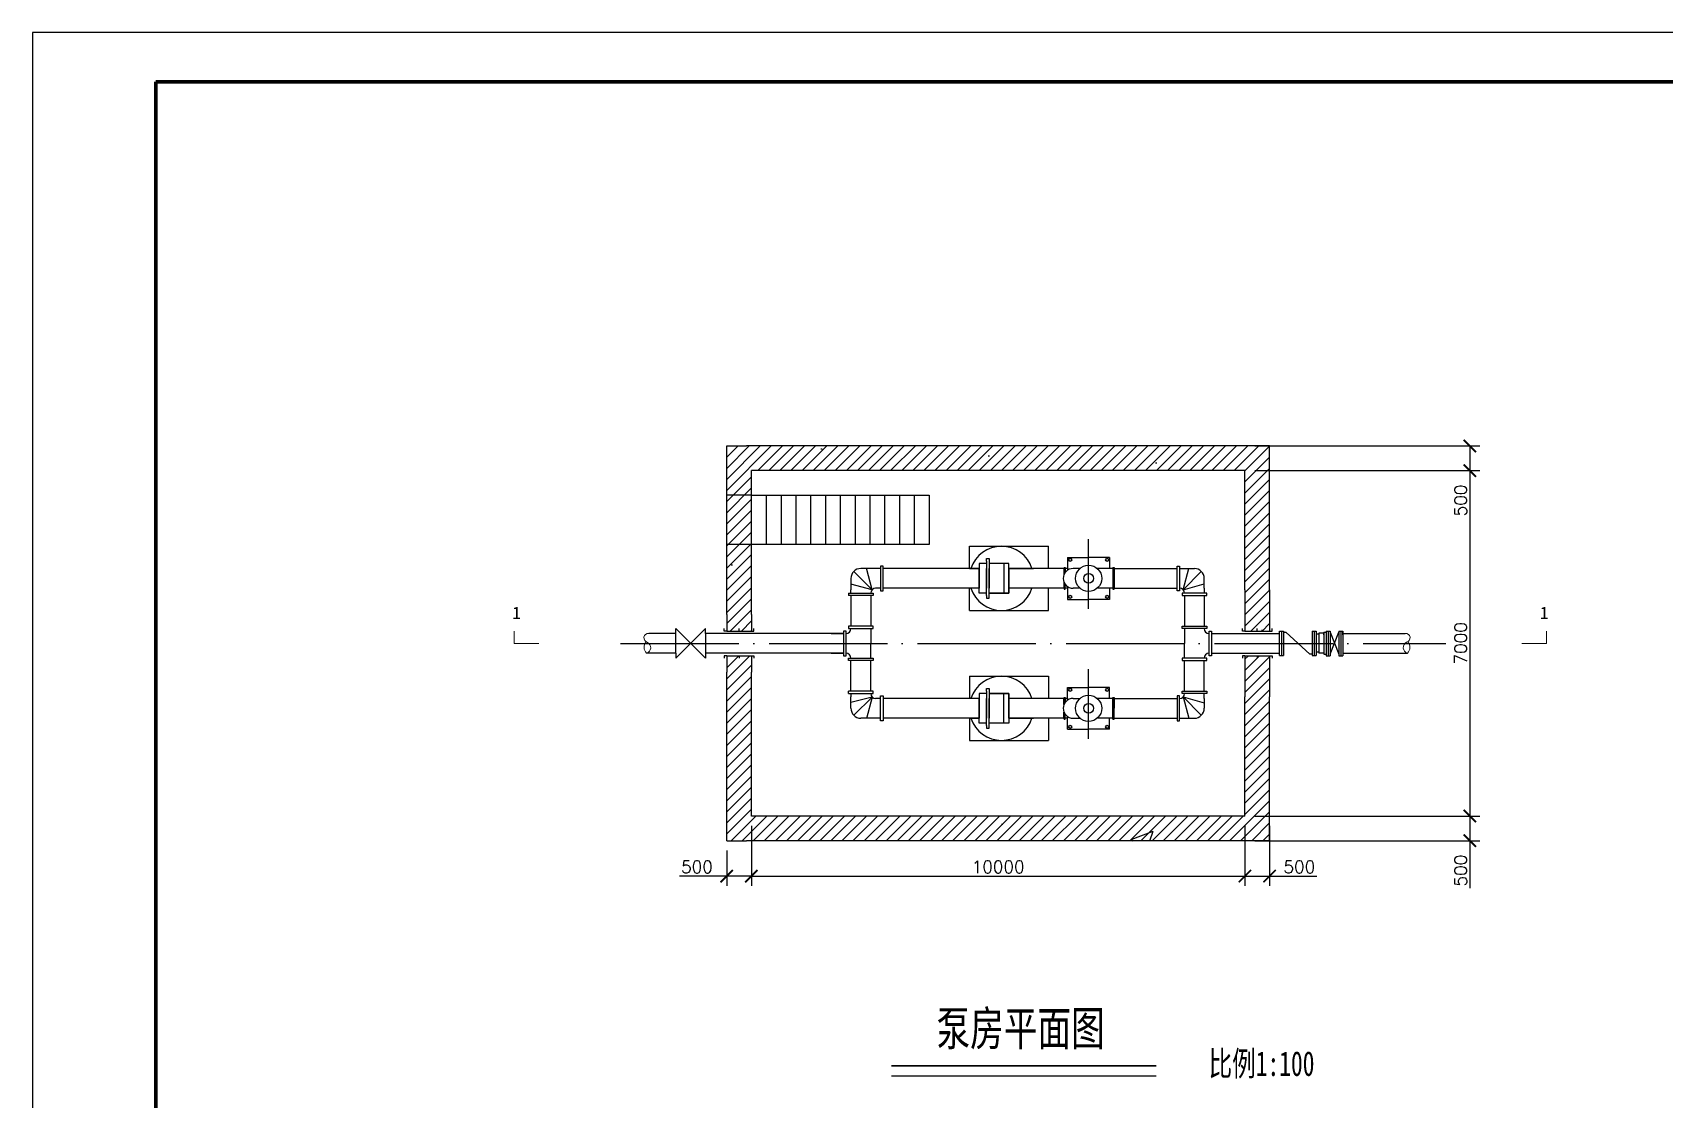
# Model space of a CAD drawing. Header units: millimetres. Extents: x 680 to 3830, y -1705 to 855.
# Drawn here: x 843.8 to 1174.5, y -122 to 94.2 of the extents above; entities that cross this region are included whole.
import ezdxf

# ---------------------------------------------------------------- set-up
doc = ezdxf.new("R2010")
doc.units = ezdxf.units.MM
doc.linetypes.add('ACAD_ISO04W100', pattern=[30, 24, -3, 0, -3])
doc.layers.add('法兰', color=7, linetype='Continuous', lineweight=50)
doc.styles.get("Standard").update_dxf_attribs({"font": 'txt', "bigfont": 'gbcbig.shx'})
doc.dimstyles.new('副本 ISO-25', dxfattribs={"dimtxt": 2.5, "dimasz": 2.5, "dimexe": 2, "dimexo": 2, "dimtad": 1, "dimlfac": 100, "dimtxsty": 'Standard', "dimblk": 'ARCHTICK', "dimcen": 2.5, "dimadec": 0, "dimazin": 0, "dimtfac": 1, "dimtmove": 0, "dimatfit": 3, "dimfxl": 1, "dimarcsym": 0})

# ---------------------------------------------------------------- blocks, each defined once
blk = doc.blocks.new('_ArchTick')
at = {"color": 0, "linetype": 'ByBlock', "const_width": 0.15}
blk.add_lwpolyline([(-0.5, -0.5), (0.5, 0.5)], dxfattribs=at)
blk = doc.blocks.new('*D10')
at = {"color": 0, "lineweight": -2, "transparency": 16777216}
for p, q in [((989.46, -66.59), (989.46, -78.76)), ((1089.46, -66.59), (1089.46, -78.76)), ((989.46, -76.76), (1089.46, -76.76))]:
    blk.add_line(p, q, dxfattribs=at)
at = {"layer": 'Defpoints', "color": 0, "transparency": 16777216}
for p in [(989.46, -64.59), (1089.46, -64.59), (1089.46, -76.76)]:
    blk.add_point(p, dxfattribs=at)
at = {"color": 0, "lineweight": -2, "transparency": 16777216, "xscale": 2.5, "yscale": 2.5, "zscale": 2.5, "rotation": 180}
blk.add_blockref('_ArchTick', (989.46, -76.76), dxfattribs=at)
at = {"color": 0, "lineweight": -2, "transparency": 16777216, "xscale": 2.5, "yscale": 2.5, "zscale": 2.5}
blk.add_blockref('_ArchTick', (1089.46, -76.76), dxfattribs=at)
at = {"color": 0, "transparency": 16777216, "insert": (1039.46, -74.88), "char_height": 2.5, "attachment_point": 5}
blk.add_mtext('10000', dxfattribs=at)
blk = doc.blocks.new('*D11')
at = {"color": 0, "lineweight": -2, "transparency": 16777216}
for p, q in [((1089.46, -66.59), (1089.46, -78.76)), ((1094.46, -66.59), (1094.46, -78.76)), ((1089.46, -76.76), (1094.46, -76.76)), ((1094.46, -76.76), (1104.05, -76.76))]:
    blk.add_line(p, q, dxfattribs=at)
at = {"layer": 'Defpoints', "color": 0, "transparency": 16777216}
for p in [(1089.46, -64.59), (1094.46, -64.59), (1094.46, -76.76)]:
    blk.add_point(p, dxfattribs=at)
at = {"color": 0, "lineweight": -2, "transparency": 16777216, "xscale": 2.5, "yscale": 2.5, "zscale": 2.5, "rotation": 180}
blk.add_blockref('_ArchTick', (1089.46, -76.76), dxfattribs=at)
at = {"color": 0, "lineweight": -2, "transparency": 16777216, "xscale": 2.5, "yscale": 2.5, "zscale": 2.5}
blk.add_blockref('_ArchTick', (1094.46, -76.76), dxfattribs=at)
at = {"color": 0, "transparency": 16777216, "insert": (1100.5, -74.88), "char_height": 2.5, "attachment_point": 5}
blk.add_mtext('500', dxfattribs=at)
blk = doc.blocks.new('*D12')
at = {"color": 0, "lineweight": -2, "transparency": 16777216}
for p, q in [((1091.46, 10.41), (1137.06, 10.41)), ((1135.06, 10.41), (1135.06, 5.41)), ((1091.46, 5.41), (1137.06, 5.41)), ((1135.06, 5.41), (1135.06, -4.18))]:
    blk.add_line(p, q, dxfattribs=at)
at = {"layer": 'Defpoints', "color": 0, "transparency": 16777216}
for p in [(1089.46, 10.41), (1089.46, 5.41), (1135.06, 5.41)]:
    blk.add_point(p, dxfattribs=at)
at = {"color": 0, "lineweight": -2, "transparency": 16777216, "xscale": 2.5, "yscale": 2.5, "zscale": 2.5}
for p, rotation in [((1135.06, 10.41), 90), ((1135.06, 5.41), 270)]:
    blk.add_blockref('_ArchTick', p, dxfattribs=dict(at, rotation=rotation))
at = {"color": 0, "transparency": 16777216, "insert": (1133.19, -0.64), "char_height": 2.5, "attachment_point": 5, "rotation": 90}
blk.add_mtext('500', dxfattribs=at)
blk = doc.blocks.new('*D9')
at = {"color": 0, "lineweight": -2, "transparency": 16777216}
for p, q in [((1091.46, -64.59), (1137.06, -64.59)), ((1135.06, -64.59), (1135.06, -69.59)), ((1091.46, -69.59), (1137.06, -69.59)), ((1135.06, -69.59), (1135.06, -79.18))]:
    blk.add_line(p, q, dxfattribs=at)
at = {"layer": 'Defpoints', "color": 0, "transparency": 16777216}
for p in [(1089.46, -64.59), (1089.46, -69.59), (1135.06, -69.59)]:
    blk.add_point(p, dxfattribs=at)
at = {"color": 0, "lineweight": -2, "transparency": 16777216, "xscale": 2.5, "yscale": 2.5, "zscale": 2.5}
for p, rotation in [((1135.06, -64.59), 90), ((1135.06, -69.59), 270)]:
    blk.add_blockref('_ArchTick', p, dxfattribs=dict(at, rotation=rotation))
at = {"color": 0, "transparency": 16777216, "insert": (1133.19, -75.64), "char_height": 2.5, "attachment_point": 5, "rotation": 90}
blk.add_mtext('500', dxfattribs=at)
blk = doc.blocks.new('*D13')
at = {"color": 0, "lineweight": -2, "transparency": 16777216}
for p, q in [((1096.46, 5.41), (1137.06, 5.41)), ((1135.06, 5.41), (1135.06, -64.59)), ((1096.46, -64.59), (1137.06, -64.59))]:
    blk.add_line(p, q, dxfattribs=at)
at = {"layer": 'Defpoints', "color": 0, "transparency": 16777216}
for p in [(1094.46, 5.41), (1094.46, -64.59), (1135.06, -64.59)]:
    blk.add_point(p, dxfattribs=at)
at = {"color": 0, "lineweight": -2, "transparency": 16777216, "xscale": 2.5, "yscale": 2.5, "zscale": 2.5}
for p, rotation in [((1135.06, 5.41), 90), ((1135.06, -64.59), 270)]:
    blk.add_blockref('_ArchTick', p, dxfattribs=dict(at, rotation=rotation))
at = {"color": 0, "transparency": 16777216, "insert": (1133.19, -29.59), "char_height": 2.5, "attachment_point": 5, "rotation": 90}
blk.add_mtext('7000', dxfattribs=at)
blk = doc.blocks.new('*D14')
at = {"color": 0, "lineweight": -2, "transparency": 16777216}
for p, q in [((984.46, -71.59), (984.46, -78.76)), ((989.46, -71.59), (989.46, -78.76)), ((984.46, -76.76), (974.88, -76.76)), ((989.46, -76.76), (984.46, -76.76))]:
    blk.add_line(p, q, dxfattribs=at)
at = {"layer": 'Defpoints', "color": 0, "transparency": 16777216}
for p in [(984.46, -69.59), (989.46, -69.59), (984.46, -76.76)]:
    blk.add_point(p, dxfattribs=at)
at = {"color": 0, "lineweight": -2, "transparency": 16777216, "xscale": 2.5, "yscale": 2.5, "zscale": 2.5, "rotation": 180}
blk.add_blockref('_ArchTick', (984.46, -76.76), dxfattribs=at)
at = {"color": 0, "lineweight": -2, "transparency": 16777216, "xscale": 2.5, "yscale": 2.5, "zscale": 2.5}
blk.add_blockref('_ArchTick', (989.46, -76.76), dxfattribs=at)
at = {"color": 0, "transparency": 16777216, "insert": (978.42, -74.88), "char_height": 2.5, "attachment_point": 5}
blk.add_mtext('500', dxfattribs=at)

msp = doc.modelspace()

# ---------------------------------------------------------------- hatches: boundary and pattern name
h = msp.add_hatch()
h.set_pattern_fill('ANSI31', color=256, scale=0.5, style=0)
h.set_pattern_definition([(45, (-1242.4162, 401.2219), (-1.122532, 1.122532), [])])
h.paths.add_polyline_path([(989.46173, -35.42769), (989.46173, -32.09436), (984.46173, -32.09436), (984.46173, -35.42769), (984.46173, -69.59436), (988.46173, -69.59436), (1094.46173, -69.59436), (1094.46173, -40.42769), (1094.46173, -32.09436), (1089.46173, -32.09436), (1089.46173, -40.42769), (1089.46173, -64.59436), (989.46173, -64.59436)])
h.paths.add_polyline_path([(989.46173, -9.59436), (984.46173, -9.59436), (984.46173, -23.76102), (984.46173, -27.09436), (989.46173, -27.09436), (989.46173, -23.76102)])
h.paths.add_polyline_path([(1094.46173, 10.40564), (988.46173, 10.40564), (984.46173, 10.40564), (984.46173, 0.40564), (989.46173, 0.40564), (989.46173, 5.40564), (1089.46173, 5.40564), (1089.46173, -18.76102), (1089.46173, -27.09436), (1094.46173, -27.09436), (1094.46173, -18.76102)])
h.paths.add_polyline_path([(989.46173, 0.40564), (984.46173, 0.40564), (984.46173, -3.59436), (984.46173, -9.59436), (989.46173, -9.59436)], flags=17)
h.paths.add_polyline_path([(989.46173, -180.49212), (984.46173, -180.49212), (984.46173, -200.3213), (984.46173, -205.31023), (989.46173, -205.31023), (989.46173, -200.3213)])
h.paths.add_polyline_path([(989.46173, -159.24023), (1061.26649, -159.24023), (1064.03783, -154.24023), (984.46173, -154.24023), (984.46173, -170.49212), (989.46173, -170.49212)])
h.paths.add_polyline_path([(1094.46173, -154.24023), (1064.03783, -154.24023), (1061.26649, -159.24023), (1089.46173, -159.24023), (1094.46173, -159.24023), (1094.46173, -158.3413)])
h.paths.add_polyline_path([(1094.46173, -170.68881), (1089.46173, -170.68881), (1089.46173, -180.49212), (1094.46173, -180.49212)])
h.paths.add_polyline_path([(1094.46173, -159.24023), (1089.46173, -159.24023), (1089.46173, -165.68881), (1094.46173, -165.68881)])
h.paths.add_polyline_path([(1094.46173, -180.49212), (1089.46173, -180.49212), (1089.46173, -207.81023), (1094.46173, -207.81023)])
h.paths.add_polyline_path([(1094.46173, -214.24023), (1089.46173, -214.24023), (1032.63409, -214.24023), (1031.63409, -214.24023), (989.46173, -214.24023), (989.46173, -210.31023), (984.46173, -210.31023), (984.46173, -214.24023), (984.46173, -219.24023), (1089.46173, -219.24023), (1094.46173, -219.24023)])
h = msp.add_hatch()
h.set_pattern_fill('AR-CONC', color=256, scale=0.25, style=0)
h.set_pattern_definition([(50, (-1242.416, 401.222), (45.54617, -3.9848), [4.7625, -52.3875]), (355, (-1242.416, 401.22), (-8.8107, 47.7642), [3.81, -41.91]), (100.451, (-1238.62, 400.89), (36.7356, 43.7792), [4.0475, -44.5225]), (46.1842, (-1242.416, 413.92), (67.7698, -10.5106), [7.1437, -78.5812]), (96.6356, (-1236.77, 413.046), (59.351, 61.8564), [6.0713, -66.7837]), (351.184, (-1242.416, 413.92), (59.3512, 61.8563), [5.715, -62.865]), (21, (-1236.066, 410.747), (37.9037, -25.5664), [4.7625, -52.3875]), (326, (-1236.066, 410.747), (15.4505, 46.047), [3.81, -41.91]), (71.4514, (-1232.908, 408.616), (53.3541, 20.4807), [4.0475, -44.5225]), (37.5, (-1242.416, 401.222), (0.77215, 21.13876), [0, -41.402, 0, -42.545, 0, -42.06875]), (7.5, (-1242.416, 401.222), (16.70492, 25.04514), [0, -24.257, 0, -40.4495, 0, -16.03375]), (327.5, (-1256.577, 401.222), (33.89765, -1.43219), [0, -15.875, 0, -49.53, 0, -65.7225]), (317.5, (-1262.927, 401.222), (37.0323, 6.35662), [0, -20.6375, 0, -32.893, 0, -46.6725])])
h.paths.add_polyline_path([(989.46173, -159.24023), (1061.26649, -159.24023), (1064.03783, -154.24023), (984.46173, -154.24023), (984.46173, -170.49212), (989.46173, -170.49212)])
h.paths.add_polyline_path([(1094.46173, -154.24023), (1064.03783, -154.24023), (1061.26649, -159.24023), (1089.46173, -159.24023), (1094.46173, -159.24023), (1094.46173, -158.3413)])
h.paths.add_polyline_path([(1094.46173, -180.49212), (1089.46173, -180.49212), (1089.46173, -207.81023), (1094.46173, -207.81023)])
h.paths.add_polyline_path([(1094.46173, -159.24023), (1089.46173, -159.24023), (1089.46173, -165.68881), (1094.46173, -165.68881)])
h.paths.add_polyline_path([(1094.46173, -207.81023), (1089.46173, -207.81023), (1089.46173, -214.24023), (1094.46173, -214.24023)])
h.paths.add_polyline_path([(1094.46173, -214.24023), (1089.46173, -214.24023), (1032.63409, -214.24023), (1031.63409, -214.24023), (989.46173, -214.24023), (989.46173, -210.31023), (984.46173, -210.31023), (984.46173, -214.24023), (984.46173, -219.24023), (1089.46173, -219.24023), (1094.46173, -219.24023)])
h.paths.add_polyline_path([(989.46173, -180.49212), (984.46173, -180.49212), (984.46173, -200.3213), (984.46173, -205.31023), (989.46173, -205.31023), (989.46173, -200.3213)])
h.paths.add_polyline_path([(989.46173, -9.59436), (984.46173, -9.59436), (984.46173, -23.76102), (984.46173, -27.09436), (989.46173, -27.09436), (989.46173, -23.76102)])
h.paths.add_polyline_path([(989.46173, -35.42769), (989.46173, -32.09436), (984.46173, -32.09436), (984.46173, -35.42769), (984.46173, -69.59436), (988.46173, -69.59436), (1094.46173, -69.59436), (1094.46173, -40.42769), (1094.46173, -32.09436), (1089.46173, -32.09436), (1089.46173, -40.42769), (1089.46173, -64.59436), (989.46173, -64.59436)])
h.paths.add_polyline_path([(989.46173, 0.40564), (984.46173, 0.40564), (984.46173, -3.59436), (984.46173, -9.59436), (989.46173, -9.59436)], flags=17)
h.paths.add_polyline_path([(1094.46173, 10.40564), (988.46173, 10.40564), (984.46173, 10.40564), (984.46173, 0.40564), (989.46173, 0.40564), (989.46173, 5.40564), (1089.46173, 5.40564), (1089.46173, -18.76102), (1089.46173, -27.09436), (1094.46173, -27.09436), (1094.46173, -18.76102)])

# ---------------------------------------------------------------- linework, layer by layer
for p, q in [((843.79347, 94.15279), (843.79347, -325.84721)), ((1437.79347, 94.15279), (843.79347, 94.15279)), ((984.46173, 0.40564), (984.46173, 10.40564)), ((984.46173, 10.40564), (988.46173, 10.40564)), ((1094.46173, 10.40564), (988.46173, 10.40564)), ((1094.46173, -18.76102), (1094.46173, 10.40564)), ((1089.46173, 5.40564), (989.46173, 5.40564)), ((989.46173, -23.76102), (989.46173, 5.40564)), ((1089.46173, -18.76102), (1089.46173, 5.40564)), ((984.46173, -3.59436), (984.46173, 0.40564)), ((989.46173, 0.40564), (984.46173, 0.40564)), ((989.46173, 0.40564), (1025.46173, 0.40564)), ((992.46173, 0.40564), (992.46173, -9.59436)), ((995.46173, 0.40564), (995.46173, -9.59436)), ((998.46173, 0.40564), (998.46173, -9.59436)), ((1001.46173, 0.40564), (1001.46173, -9.59436)), ((1004.46173, 0.40564), (1004.46173, -9.59436)), ((1007.46173, 0.40564), (1007.46173, -9.59436)), ((1010.46173, 0.40564), (1010.46173, -9.59436)), ((1013.46173, 0.40564), (1013.46173, -9.59436)), ((1016.46173, 0.40564), (1016.46173, -9.59436)), ((1019.46173, 0.40564), (1019.46173, -9.59436)), ((1022.46173, 0.40564), (1022.46173, -9.59436)), ((1025.46173, 0.40564), (1025.46173, -9.59436)), ((1094.46173, -4.59436), (1094.46173, 0.40564)), ((984.46173, -23.76102), (984.46173, -3.59436)), ((989.46173, -9.59436), (984.46173, -9.59436)), ((1025.46173, -9.59436), (989.46173, -9.59436)), ((1033.63409, -14.42769), (1033.63409, -9.92769)), ((1033.63409, -9.92769), (1049.63409, -9.92769)), ((1037.11909, -12.92769), (1037.11909, -12.42769)), ((1037.11909, -12.42769), (1037.61909, -12.42769)), ((1037.11909, -12.92769), (1037.11909, -18.42769)), ((1037.61909, -12.42769), (1037.61909, -18.42769)), ((1049.63409, -14.42769), (1049.63409, -9.92769)), ((1053.5459, -12.17769), (1053.5459, -14.75736)), ((1053.5459, -12.17769), (1057.7959, -12.17769)), ((1062.0459, -12.17769), (1057.7959, -12.17769)), ((1062.0459, -12.17769), (1062.0459, -14.42769)), ((1009.63409, -16.42769), (1009.63409, -18.76102)), ((1013.92699, -18.72058), (1010.21988, -15.01348)), ((1015.63409, -14.42769), (1011.63409, -14.42769)), ((1013.92699, -18.72058), (1012.79719, -14.38631)), ((1015.63409, -14.42769), (1013.63409, -14.42769)), ((1015.63409, -14.42769), (1013.63409, -14.42769)), ((1016.13409, -13.92769), (1015.63409, -13.92769)), ((1015.63409, -13.92769), (1015.63409, -18.42769)), ((1016.13409, -14.42769), (1016.13409, -13.92769)), ((1035.63409, -14.42769), (1016.13409, -14.42769)), ((1035.63409, -14.42769), (1016.13409, -14.42769)), ((1023.63409, -14.42769), (1016.13409, -14.42769)), ((1016.13409, -18.92769), (1016.13409, -14.42769)), ((1033.63409, -14.42769), (1035.63409, -14.42769)), ((1036.63409, -13.42769), (1035.63409, -13.42769)), ((1035.63409, -13.42769), (1035.63409, -18.42769)), ((1035.63409, -19.42769), (1035.63409, -14.42769)), ((1037.11909, -13.42769), (1036.63409, -13.42769)), ((1037.11909, -19.92769), (1037.11909, -14.42769)), ((1041.63409, -13.42769), (1037.61909, -13.42769)), ((1037.61909, -20.42769), (1037.61909, -14.42769)), ((1040.63409, -13.42769), (1040.63409, -19.42769)), ((1041.63409, -14.42769), (1041.63409, -13.42769)), ((1052.7959, -14.42769), (1041.63409, -14.42769)), ((1041.63409, -14.42769), (1046.63409, -14.42769)), ((1041.63409, -19.42769), (1041.63409, -14.42769)), ((1041.63409, -14.42769), (1041.63409, -18.42769)), ((1052.7959, -14.42769), (1052.8259, -14.42769)), ((1052.7959, -14.42769), (1052.7959, -15.66776)), ((1052.8259, -14.22769), (1053.0759, -14.22769)), ((1052.8259, -14.22769), (1052.8259, -14.42769)), ((1052.8259, -14.42769), (1052.8259, -15.59847)), ((1053.0759, -14.22769), (1053.0759, -15.1887)), ((1053.5459, -14.42769), (1053.0759, -14.42769)), ((1056.05736, -14.42769), (1054.6459, -14.42769)), ((1059.68335, -14.42769), (1059.53443, -14.42769)), ((1062.0459, -14.42769), (1059.68335, -14.42769)), ((1062.7159, -14.42769), (1062.0459, -14.42769)), ((1062.7159, -14.22769), (1062.9659, -14.22769)), ((1062.7159, -14.22769), (1062.7159, -14.42769)), ((1062.7159, -14.42769), (1062.7159, -16.42769)), ((1062.7159, -16.42769), (1062.7159, -18.42769)), ((1062.9659, -14.22769), (1062.9659, -16.42769)), ((1062.9659, -14.42769), (1062.9959, -14.42769)), ((1062.9659, -14.42769), (1062.9659, -18.42769)), ((1062.9659, -18.62769), (1062.9659, -16.42769)), ((1062.9959, -14.42769), (1062.9959, -18.42769)), ((1062.9959, -14.42769), (1075.72189, -14.42769)), ((1075.72189, -14.42769), (1075.72189, -13.92769)), ((1075.72189, -13.92769), (1076.22189, -13.92769)), ((1075.72189, -18.92769), (1075.72189, -14.42769)), ((1076.22189, -13.92769), (1076.22189, -18.42769)), ((1076.22189, -14.42769), (1076.91465, -14.42769)), ((1076.22189, -14.42769), (1079.22189, -14.42769)), ((1076.92899, -18.72058), (1078.10929, -14.42769)), ((1076.92899, -18.72058), (1080.6361, -15.01348)), ((1081.22189, -18.42769), (1081.22189, -16.42769)), ((1009.13409, -19.42769), (1013.63409, -19.42769)), ((1009.13409, -19.42769), (1009.13409, -19.92769)), ((1013.92699, -18.72058), (1009.59271, -17.59079)), ((1009.63409, -19.42769), (1009.63409, -18.76102)), ((1013.63409, -19.42769), (1014.13409, -19.42769)), ((1014.13409, -19.42769), (1014.13409, -19.92769)), ((1015.63409, -18.42769), (1014.63409, -18.42769)), ((1015.63409, -18.42769), (1015.63409, -18.92769)), ((1015.63409, -18.92769), (1016.13409, -18.92769)), ((1035.63409, -18.42769), (1016.13409, -18.42769)), ((1035.63409, -18.42769), (1016.13409, -18.42769)), ((1033.63409, -22.92769), (1033.63409, -18.42769)), ((1036.63409, -19.42769), (1035.63409, -19.42769)), ((1037.11909, -19.42769), (1036.63409, -19.42769)), ((1037.61909, -19.42769), (1041.63409, -19.42769)), ((1041.63409, -19.42769), (1037.61909, -19.42769)), ((1052.7959, -18.42769), (1041.63409, -18.42769)), ((1041.63409, -18.42769), (1041.63409, -19.42769)), ((1049.63409, -22.92769), (1049.63409, -18.42769)), ((1052.7959, -17.18763), (1052.7959, -18.42769)), ((1052.8259, -18.42769), (1052.7959, -18.42769)), ((1052.8259, -17.25691), (1052.8259, -18.42769)), ((1052.8259, -18.42769), (1052.8259, -18.62769)), ((1052.8259, -18.62769), (1053.0759, -18.62769)), ((1053.0759, -18.62769), (1053.0759, -17.66668)), ((1053.5459, -18.42769), (1053.0759, -18.42769)), ((1053.5459, -18.09802), (1053.5459, -20.67769)), ((1056.05736, -18.42769), (1054.6459, -18.42769)), ((1059.68335, -18.42769), (1059.53443, -18.42769)), ((1062.0459, -18.42769), (1059.68335, -18.42769)), ((1062.0459, -18.42769), (1062.0459, -20.67769)), ((1062.7159, -18.42769), (1062.0459, -18.42769)), ((1062.7159, -18.42769), (1062.7159, -18.62769)), ((1062.7159, -18.62769), (1062.9659, -18.62769)), ((1062.9959, -18.42769), (1062.9659, -18.42769)), ((1062.9959, -18.42769), (1075.72189, -18.42769)), ((1076.22189, -18.92769), (1075.72189, -18.92769)), ((1076.22189, -18.42769), (1076.22189, -18.92769)), ((1077.22189, -19.42769), (1076.72189, -19.42769)), ((1076.72189, -19.42769), (1076.72189, -19.92769)), ((1076.92899, -18.72058), (1081.22189, -17.54029)), ((1081.72189, -19.42769), (1077.22189, -19.42769)), ((1081.22189, -18.42769), (1081.22189, -19.42769)), ((1081.72189, -19.92769), (1081.72189, -19.42769)), ((1089.46173, -18.76102), (1089.46173, -27.09436)), ((1094.46173, -18.76102), (1094.46173, -27.09436)), ((1009.63409, -19.92769), (1009.13409, -19.92769)), ((1014.13409, -19.92769), (1009.63409, -19.92769)), ((1009.63409, -19.92769), (1009.63409, -26.09436)), ((1013.63409, -19.92769), (1013.63409, -26.09436)), ((1033.63409, -22.92769), (1049.63409, -22.92769)), ((1037.11909, -19.92769), (1037.11909, -20.42769)), ((1037.11909, -20.42769), (1037.61909, -20.42769)), ((1053.5459, -20.67769), (1057.7959, -20.67769)), ((1062.0459, -20.67769), (1057.7959, -20.67769)), ((1076.72189, -19.92769), (1081.22189, -19.92769)), ((1077.22189, -19.92769), (1077.22189, -26.09436)), ((1081.22189, -19.92769), (1081.22189, -26.09436)), ((1081.22189, -19.92769), (1081.72189, -19.92769)), ((984.46173, -23.76102), (984.46173, -26.26967)), ((984.46173, -23.76102), (984.46173, -26.26967)), ((984.46173, -23.76102), (984.46173, -27.09436)), ((989.46173, -23.76102), (989.46173, -27.09436)), ((1009.63409, -26.09436), (1009.13409, -26.09436)), ((1009.13409, -26.09436), (1009.13409, -26.59436)), ((1014.13409, -26.09436), (1009.63409, -26.09436)), ((1014.13409, -26.59436), (1014.13409, -26.09436)), ((1076.72189, -26.59436), (1076.72189, -26.09436)), ((1076.72189, -26.09436), (1081.22189, -26.09436)), ((1081.22189, -26.09436), (1081.72189, -26.09436)), ((1081.72189, -26.09436), (1081.72189, -26.59436)), ((974.13894, -27.59436), (968.66256, -27.59436)), ((1005.63409, -27.59436), (980.13894, -27.59436)), ((983.96173, -27.09436), (983.96173, -26.59436)), ((984.46173, -27.09436), (983.96173, -27.09436)), ((984.46173, -27.09436), (989.46173, -27.09436)), ((986.96173, -27.09436), (986.96173, -26.59436)), ((989.46173, -27.09436), (989.96173, -27.09436)), ((989.96173, -27.09436), (989.96173, -26.59436)), ((1008.13409, -27.59436), (994.39425, -27.59436)), ((1005.63409, -27.59436), (1008.13409, -27.59436)), ((1008.63409, -27.09436), (1008.13409, -27.09436)), ((1008.13409, -27.09436), (1008.13409, -31.59436)), ((1008.63409, -27.59436), (1008.63409, -27.09436)), ((1008.63409, -32.09436), (1008.63409, -27.59436)), ((1009.13409, -26.59436), (1009.63409, -26.59436)), ((1009.63409, -26.59436), (1013.63409, -26.59436)), ((1013.63409, -26.59436), (1013.63409, -29.59436)), ((1013.63409, -26.59436), (1014.13409, -26.59436)), ((1013.63409, -32.59436), (1013.63409, -29.59436)), ((1077.22189, -26.59436), (1076.72189, -26.59436)), ((1077.22189, -26.59436), (1077.22189, -29.59436)), ((1081.22189, -26.59436), (1077.22189, -26.59436)), ((1077.22189, -32.59436), (1077.22189, -29.59436)), ((1081.72189, -26.59436), (1081.22189, -26.59436)), ((1082.22189, -27.59436), (1082.22189, -27.09436)), ((1082.22189, -27.09436), (1082.72189, -27.09436)), ((1082.22189, -32.09436), (1082.22189, -27.59436)), ((1082.72189, -27.09436), (1082.72189, -31.59436)), ((1082.72189, -27.59436), (1096.46173, -27.59436)), ((1088.96173, -27.09436), (1088.96173, -26.59436)), ((1089.46173, -27.09436), (1088.96173, -27.09436)), ((1089.46173, -27.09436), (1094.46173, -27.09436)), ((1091.96173, -27.09436), (1091.96173, -26.59436)), ((1094.46173, -27.09436), (1094.96173, -27.09436)), ((1094.96173, -27.09436), (1094.96173, -26.59436)), ((1096.46173, -27.10022), (1097.27036, -27.10022)), ((1096.46173, -32.08849), (1096.46173, -27.10022)), ((1097.27036, -27.35386), (1097.77036, -27.35386)), ((1097.77036, -27.35386), (1102.62723, -31.78578)), ((1103.12723, -27.10022), (1103.93586, -27.10022)), ((1103.93586, -27.35386), (1103.93586, -31.78807)), ((1104.43586, -27.75386), (1103.93586, -27.75386)), ((1103.93586, -28.05386), (1103.93586, -31.08807)), ((1105.43586, -27.55386), (1104.43586, -27.55386)), ((1104.43586, -27.55386), (1104.43586, -31.58807)), ((1105.43586, -27.35386), (1105.43586, -31.78807)), ((1105.43586, -27.35386), (1105.93586, -27.35386)), ((1105.43586, -27.85386), (1105.43586, -27.55386)), ((1105.93586, -27.10022), (1106.7445, -27.10022)), ((1108.52856, -27.10022), (1109.33719, -27.10022)), ((1109.33719, -27.58849), (1121.94763, -27.58849)), ((974.13894, -31.59436), (968.20139, -31.59436)), ((1005.63409, -31.59436), (980.13894, -31.59436)), ((984.46173, -32.09436), (983.96173, -32.09436)), ((983.96173, -32.09436), (983.96173, -32.59436)), ((984.46173, -32.09436), (989.46173, -32.09436)), ((984.46173, -32.09436), (984.46173, -35.42769)), ((986.96173, -32.09436), (986.96173, -32.59436)), ((989.46173, -32.09436), (989.96173, -32.09436)), ((989.46173, -32.09436), (989.46173, -35.42769)), ((989.96173, -32.09436), (989.96173, -32.59436)), ((1008.13409, -31.59436), (994.39425, -31.59436)), ((1005.63409, -31.59436), (1008.13409, -31.59436)), ((1008.13409, -31.59436), (1008.13409, -32.09436)), ((1008.13409, -32.09436), (1008.63409, -32.09436)), ((1009.13409, -33.09436), (1009.13409, -32.59436)), ((1009.13409, -32.59436), (1009.63409, -32.59436)), ((1009.63409, -32.59436), (1013.63409, -32.59436)), ((1013.63409, -32.59436), (1014.13409, -32.59436)), ((1014.13409, -32.59436), (1014.13409, -33.09436)), ((1077.22189, -32.59436), (1076.72189, -32.59436)), ((1076.72189, -32.59436), (1076.72189, -33.09436)), ((1081.22189, -32.59436), (1077.22189, -32.59436)), ((1081.72189, -32.59436), (1081.22189, -32.59436)), ((1081.72189, -33.09436), (1081.72189, -32.59436)), ((1082.72189, -32.09436), (1082.22189, -32.09436)), ((1082.72189, -31.59436), (1096.46173, -31.59436)), ((1082.72189, -31.59436), (1082.72189, -32.09436)), ((1089.46173, -32.09436), (1088.96173, -32.09436)), ((1088.96173, -32.09436), (1088.96173, -32.59436)), ((1089.46173, -32.09436), (1094.46173, -32.09436)), ((1089.46173, -32.09436), (1089.46173, -40.42769)), ((1091.96173, -32.09436), (1091.96173, -32.59436)), ((1094.46173, -32.09436), (1094.96173, -32.09436)), ((1094.46173, -32.09436), (1094.46173, -40.42769)), ((1094.96173, -32.09436), (1094.96173, -32.59436)), ((1096.46173, -32.08849), (1097.27036, -32.08849)), ((1103.12723, -31.78578), (1102.62723, -31.78578)), ((1103.12723, -32.08952), (1103.93586, -32.08962)), ((1104.43586, -31.38807), (1103.93586, -31.38807)), ((1105.43586, -31.58807), (1104.43586, -31.58807)), ((1105.43586, -31.78807), (1105.93586, -31.78807)), ((1105.93586, -32.08993), (1106.7445, -32.08993)), ((1108.52856, -32.09025), (1109.33719, -32.09034)), ((1109.33719, -31.58849), (1122.4088, -31.58849)), ((984.46173, -69.59436), (984.46173, -35.42769)), ((989.46173, -64.59436), (989.46173, -35.42769)), ((1009.63409, -33.09436), (1009.13409, -33.09436)), ((1009.63409, -39.26102), (1009.63409, -33.09436)), ((1014.13409, -33.09436), (1009.63409, -33.09436)), ((1013.63409, -39.26102), (1013.63409, -33.09436)), ((1033.63409, -36.26102), (1033.63409, -40.76102)), ((1033.63409, -36.26102), (1049.63409, -36.26102)), ((1049.63409, -36.26102), (1049.63409, -40.76102)), ((1076.72189, -33.09436), (1081.22189, -33.09436)), ((1077.22189, -39.26102), (1077.22189, -33.09436)), ((1081.22189, -39.26102), (1081.22189, -33.09436)), ((1081.22189, -33.09436), (1081.72189, -33.09436)), ((1009.63409, -39.26102), (1009.13409, -39.26102)), ((1009.13409, -39.76102), (1009.13409, -39.26102)), ((1014.13409, -39.26102), (1009.63409, -39.26102)), ((1014.13409, -39.76102), (1014.13409, -39.26102)), ((1037.11909, -39.26102), (1037.11909, -38.76102)), ((1037.11909, -38.76102), (1037.61909, -38.76102)), ((1037.11909, -39.26102), (1037.11909, -44.76102)), ((1037.61909, -38.76102), (1037.61909, -44.76102)), ((1053.5459, -41.09069), (1053.5459, -38.51102)), ((1053.5459, -38.51102), (1057.7959, -38.51102)), ((1062.0459, -38.51102), (1057.7959, -38.51102)), ((1062.0459, -40.76102), (1062.0459, -38.51102)), ((1076.72189, -39.76102), (1076.72189, -39.26102)), ((1076.72189, -39.26102), (1081.22189, -39.26102)), ((1081.22189, -39.26102), (1081.72189, -39.26102)), ((1081.72189, -39.26102), (1081.72189, -39.76102)), ((1009.13409, -39.76102), (1013.63409, -39.76102)), ((1013.92699, -40.46813), (1009.59271, -41.59793)), ((1009.63409, -39.76102), (1009.63409, -40.42769)), ((1009.63409, -42.76102), (1009.63409, -40.42769)), ((1013.92699, -40.46813), (1010.21988, -44.17524)), ((1013.92699, -40.46813), (1012.79719, -44.80241)), ((1013.63409, -39.76102), (1014.13409, -39.76102)), ((1015.63409, -40.76102), (1014.63409, -40.76102)), ((1015.63409, -40.76102), (1015.63409, -40.26102)), ((1015.63409, -40.26102), (1016.13409, -40.26102)), ((1015.63409, -45.26102), (1015.63409, -40.76102)), ((1016.13409, -40.26102), (1016.13409, -44.76102)), ((1035.63409, -40.76102), (1016.13409, -40.76102)), ((1035.63409, -40.76102), (1016.13409, -40.76102)), ((1036.63409, -39.76102), (1035.63409, -39.76102)), ((1035.63409, -39.76102), (1035.63409, -44.76102)), ((1035.63409, -45.76102), (1035.63409, -40.76102)), ((1037.11909, -39.76102), (1036.63409, -39.76102)), ((1037.11909, -46.26102), (1037.11909, -40.76102)), ((1037.61909, -39.76102), (1041.63409, -39.76102)), ((1041.63409, -39.76102), (1037.61909, -39.76102)), ((1037.61909, -46.76102), (1037.61909, -40.76102)), ((1040.63409, -45.76102), (1040.63409, -39.76102)), ((1041.63409, -39.76102), (1041.63409, -44.76102)), ((1041.63409, -40.76102), (1041.63409, -39.76102)), ((1052.7959, -40.76102), (1041.63409, -40.76102)), ((1041.63409, -44.76102), (1041.63409, -40.76102)), ((1052.8259, -40.76102), (1052.6459, -40.76102)), ((1052.8259, -40.76102), (1052.7959, -40.76102)), ((1052.7959, -42.00109), (1052.7959, -40.76102)), ((1052.8259, -40.76102), (1052.8259, -40.56102)), ((1052.8259, -40.56102), (1053.0759, -40.56102)), ((1052.8259, -41.93181), (1052.8259, -40.76102)), ((1053.0759, -40.56102), (1053.0759, -41.52203)), ((1053.5459, -40.76102), (1053.0759, -40.76102)), ((1054.6459, -40.76102), (1056.05736, -40.76102)), ((1059.68335, -40.76102), (1059.53443, -40.76102)), ((1062.0459, -40.76102), (1059.68335, -40.76102)), ((1062.7159, -40.76102), (1062.0459, -40.76102)), ((1062.7159, -40.76102), (1062.7159, -40.56102)), ((1062.7159, -40.56102), (1062.9659, -40.56102)), ((1062.7159, -42.76102), (1062.7159, -40.76102)), ((1062.7159, -44.76102), (1062.7159, -42.76102)), ((1062.9659, -40.56102), (1062.9659, -42.76102)), ((1062.9659, -44.76102), (1062.9659, -40.76102)), ((1062.9959, -40.76102), (1062.9659, -40.76102)), ((1062.9659, -44.96102), (1062.9659, -42.76102)), ((1062.9959, -44.76102), (1062.9959, -40.76102)), ((1062.9959, -40.76102), (1075.72189, -40.76102)), ((1076.22189, -40.26102), (1075.72189, -40.26102)), ((1075.72189, -40.26102), (1075.72189, -44.76102)), ((1076.22189, -40.76102), (1076.22189, -40.26102)), ((1076.22189, -45.26102), (1076.22189, -40.76102)), ((1077.22189, -39.76102), (1076.72189, -39.76102)), ((1076.92708, -40.46456), (1080.63354, -44.17231)), ((1076.92708, -40.46456), (1078.10662, -44.75766)), ((1076.92708, -40.46456), (1081.21977, -41.64561)), ((1081.72189, -39.76102), (1077.22189, -39.76102)), ((1081.22189, -40.76102), (1081.22189, -39.76102)), ((1081.22189, -40.76102), (1081.22189, -42.76102)), ((1089.46173, -64.59436), (1089.46173, -40.42769)), ((1094.46173, -69.59436), (1094.46173, -40.42769)), ((1015.63409, -44.76102), (1011.63409, -44.76102)), ((1015.63409, -44.76102), (1013.63409, -44.76102)), ((1015.63409, -44.76102), (1013.63409, -44.76102)), ((1016.13409, -45.26102), (1015.63409, -45.26102)), ((1035.63409, -44.76102), (1016.13409, -44.76102)), ((1035.63409, -44.76102), (1016.13409, -44.76102)), ((1023.63409, -44.76102), (1016.13409, -44.76102)), ((1016.13409, -44.76102), (1016.13409, -45.26102)), ((1033.63409, -44.76102), (1035.63409, -44.76102)), ((1033.63409, -44.76102), (1033.63409, -49.26102)), ((1036.63409, -45.76102), (1035.63409, -45.76102)), ((1037.11909, -45.76102), (1036.63409, -45.76102)), ((1037.11909, -46.26102), (1037.11909, -46.76102)), ((1041.63409, -45.76102), (1037.61909, -45.76102)), ((1052.7959, -44.76102), (1041.63409, -44.76102)), ((1041.63409, -44.76102), (1046.63409, -44.76102)), ((1041.63409, -44.76102), (1041.63409, -45.76102)), ((1049.63409, -44.76102), (1049.63409, -49.26102)), ((1052.8259, -44.76102), (1052.6459, -44.76102)), ((1052.7959, -44.76102), (1052.7959, -43.52096)), ((1052.7959, -44.76102), (1052.8259, -44.76102)), ((1052.8259, -44.76102), (1052.8259, -43.59024)), ((1052.8259, -44.96102), (1052.8259, -44.76102)), ((1052.8259, -44.96102), (1053.0759, -44.96102)), ((1053.0759, -44.96102), (1053.0759, -44.00002)), ((1053.5459, -44.76102), (1053.0759, -44.76102)), ((1053.5459, -47.01102), (1053.5459, -44.43135)), ((1054.6459, -44.76102), (1056.05736, -44.76102)), ((1059.68335, -44.76102), (1059.53443, -44.76102)), ((1062.0459, -44.76102), (1059.68335, -44.76102)), ((1062.0459, -47.01102), (1062.0459, -44.76102)), ((1062.7159, -44.76102), (1062.0459, -44.76102)), ((1062.7159, -44.96102), (1062.7159, -44.76102)), ((1062.7159, -44.96102), (1062.9659, -44.96102)), ((1062.9659, -44.76102), (1062.9959, -44.76102)), ((1062.9959, -44.76102), (1075.72189, -44.76102)), ((1075.72189, -44.76102), (1075.72189, -45.26102)), ((1075.72189, -45.26102), (1076.22189, -45.26102)), ((1076.22189, -44.76102), (1076.91465, -44.76102)), ((1076.22189, -44.76102), (1079.22189, -44.76102)), ((1033.63409, -49.26102), (1049.63409, -49.26102)), ((1037.11909, -46.76102), (1037.61909, -46.76102)), ((1053.5459, -47.01102), (1057.7959, -47.01102)), ((1062.0459, -47.01102), (1057.7959, -47.01102)), ((984.46173, -59.59436), (984.46173, -55.59436)), ((1089.46173, -64.59436), (989.46173, -64.59436)), ((984.46173, -69.59436), (988.46173, -69.59436)), ((1094.46173, -69.59436), (988.46173, -69.59436)), ((1017.83298, -117.21208), (1071.49023, -117.21208))]:
    msp.add_line(p, q)
at = {"lineweight": 100}
for p, q in [((868.79347, 84.15279), (868.79347, -315.84721)), ((1427.79347, 84.15279), (868.79347, 84.15279))]:
    msp.add_line(p, q, dxfattribs=at)
at = {"linetype": 'ACAD_ISO04W100'}
for p, q in [((1057.7959, -22.60257), (1057.7959, -8.46036)), ((962.92485, -29.59436), (1130.2132, -29.59436)), ((1057.7959, -48.93591), (1057.7959, -34.79369))]:
    msp.add_line(p, q, dxfattribs=at)
at = {"lineweight": 0}
for p, q in [((941.40748, -29.59436), (941.40748, -27.09436)), ((941.40748, -29.59436), (946.40748, -29.59436)), ((1150.57378, -29.59436), (1145.57378, -29.59436)), ((1150.57378, -29.59436), (1145.57378, -29.59436)), ((1150.57378, -29.59436), (1150.57378, -27.09436)), ((1150.57378, -29.59436), (1150.57378, -27.09436))]:
    msp.add_line(p, q, dxfattribs=at)
at = {"color": 1}
for p, q in [((974.13894, -27.59436), (974.13894, -26.59436)), ((980.13894, -26.59436), (974.13894, -32.59436)), ((974.13894, -26.59436), (980.13894, -32.59436)), ((974.13894, -31.59436), (974.13894, -27.59436)), ((980.13894, -27.59436), (980.13894, -26.59436)), ((980.13894, -27.59436), (980.13894, -32.59436)), ((974.13894, -31.59436), (974.13894, -32.59436))]:
    msp.add_line(p, q, dxfattribs=at)
at = {"color": 7}
for p, q in [((1109.33719, -27.10022), (1109.33719, -32.09034)), ((1109.33719, -27.83849), (1109.33719, -27.33849)), ((1109.33719, -27.33849), (1109.33719, -31.84022)), ((1109.33719, -31.84022), (1109.33719, -32.09034))]:
    msp.add_line(p, q, dxfattribs=at)
at = {"lineweight": 35}
msp.add_line((1017.83298, -115.21208), (1071.49023, -115.21208), dxfattribs=at)
for centre, radius in [((1054.0459, -12.67769), 0.32), ((1061.5459, -12.67769), 0.32), ((1057.7959, -16.42769), 2.65), ((1057.7959, -16.42769), 1), ((1054.0459, -20.17769), 0.32), ((1061.5459, -20.17769), 0.32), ((1054.0459, -39.01102), 0.32), ((1061.5459, -39.01102), 0.32), ((1057.7959, -42.76102), 2.65), ((1057.7959, -42.76102), 1), ((1054.0459, -46.51102), 0.32), ((1061.5459, -46.51102), 0.32)]:
    msp.add_circle(centre, radius)
for centre, radius, start, end in [((1040.13409, -16.42769), 6.5, 17.9202131, 162.0797869), ((1011.63409, -16.42769), 2, 90, 180), ((1054.6459, -16.42769), 2, 90, 270), ((1079.22189, -16.42769), 2, 0, 90), ((1014.63409, -19.42769), 1, 90, 180), ((1040.13409, -16.42769), 6.5, 197.9202131, 342.0797869), ((1076.22189, -19.42769), 1, 0, 90), ((1008.63409, -26.59436), 1, 270, 0), ((1082.22189, -26.59436), 1, 180, 270), ((1008.63409, -32.59436), 1, 0, 90), ((1082.22189, -32.59436), 1, 90, 180), ((1040.13409, -42.76102), 6.5, 17.9202131, 162.0797869), ((1011.63409, -42.76102), 2, 180, 270), ((1014.63409, -39.76102), 1, 180, 270), ((1054.6459, -42.76102), 2, 90, 270), ((1076.22189, -39.76102), 1, 270, 0), ((1079.22189, -42.76102), 2, 270, 0), ((1040.13409, -42.76102), 6.5, 197.9202131, 342.0797869)]:
    msp.add_arc(centre, radius, start, end)
at = {"lineweight": 0}
for centre, radius, start, end in [((968.58175, -28.50134), 0.91057, 84.9089109, 257.009705), ((969.34939, -30.40534), 1.65278, 137.6134, 226.0054018), ((967.86468, -30.45767), 1.18551, 286.4999627, 64.3921867), ((1122.7455, -30.4518), 1.18551, 115.6078133, 253.5000373), ((1122.02843, -28.49547), 0.91057, 282.990295, 95.0910891), ((1121.2608, -30.39948), 1.65278, 313.9945982, 42.3866)]:
    msp.add_arc(centre, radius, start, end, dxfattribs=at)
at = {"layer": '法兰', "color": 7, "lineweight": 25}
for p, q in [((1096.86604, -27.10022), (1096.86604, -32.08849)), ((1097.27036, -27.10022), (1097.27036, -32.08849)), ((1103.12723, -27.10022), (1103.12723, -32.08952)), ((1103.53155, -27.10022), (1103.53155, -32.08957)), ((1103.93586, -27.10022), (1103.93586, -32.08962)), ((1105.93586, -27.10022), (1105.93586, -32.08993)), ((1106.34018, -27.10022), (1106.34018, -32.08998)), ((1106.7445, -27.10022), (1106.7445, -32.09003)), ((1108.52856, -27.10022), (1108.52856, -32.09025)), ((1108.93288, -27.10022), (1108.93288, -32.0903))]:
    msp.add_line(p, q, dxfattribs=at)
at = {"layer": '法兰', "color": 7, "linetype": 'Continuous', "lineweight": 25, "ltscale": 0.2}
for p, q in [((1106.7445, -27.35386), (1108.52856, -31.78578)), ((1106.7445, -31.78578), (1108.52856, -27.35386))]:
    msp.add_line(p, q, dxfattribs=at)

# ---------------------------------------------------------------- texts
at = {"lineweight": 0}
for s, insert, char_height, width, attachment_point in [('{\\f@FangSong|b0|i0|c134|p49;1}', (941.00886, -22.16868), 2.5, 8.9090151, 1), ('{\\f@FangSong|b0|i0|c134|p49;1}', (1150.9724, -22.16868), 2.5, 8.9090151, 3), ('{\\fFangSong|b0|i0|c134|p49;\\W0.714;泵房平面图}', (1044.01081, -104.10837), 7, 137.633324, 2), ('{\\fFangSong|b0|i0|c134|p49;\\W0.7;比例1:100}', (1092.83706, -112.24211), 5, 71.4710048, 2)]:
    msp.add_mtext(s, dxfattribs=dict(at, insert=insert, char_height=char_height, width=width, attachment_point=attachment_point))

# ---------------------------------------------------------------- dimensions: what is measured, and where the dimension line sits
for base, p1, p2, picture, middle in [((1135.06435, 5.40564), (1089.46173, 10.40564), (1089.46173, 5.40564), '*D12', (1133.18935, -0.63602)), ((1135.06435, -64.59436), (1094.46173, 5.40564), (1094.46173, -64.59436), '*D13', (1133.18935, -29.59436)), ((1135.06435, -69.59436), (1089.46173, -64.59436), (1089.46173, -69.59436), '*D9', (1133.18935, -75.63602))]:
    dim = msp.add_linear_dim(base=base, p1=p1, p2=p2, angle=90, dimstyle='副本 ISO-25')
    dim.commit()
    dim.dimension.update_dxf_attribs({"geometry": picture, "text_midpoint": middle})
for base, p1, p2, picture, middle in [((1089.46173, -76.75585), (989.46173, -64.59436), (1089.46173, -64.59436), '*D10', (1039.46173, -74.88085)), ((1094.46173, -76.75585), (1089.46173, -64.59436), (1094.46173, -64.59436), '*D11', (1100.50339, -74.88085)), ((984.46173, -76.75585), (989.46173, -69.59436), (984.46173, -69.59436), '*D14', (978.42006, -74.88085))]:
    dim = msp.add_linear_dim(base=base, p1=p1, p2=p2, dimstyle='副本 ISO-25')
    dim.commit()
    dim.dimension.update_dxf_attribs({"geometry": picture, "text_midpoint": middle})

doc.saveas('drawing.dxf')
